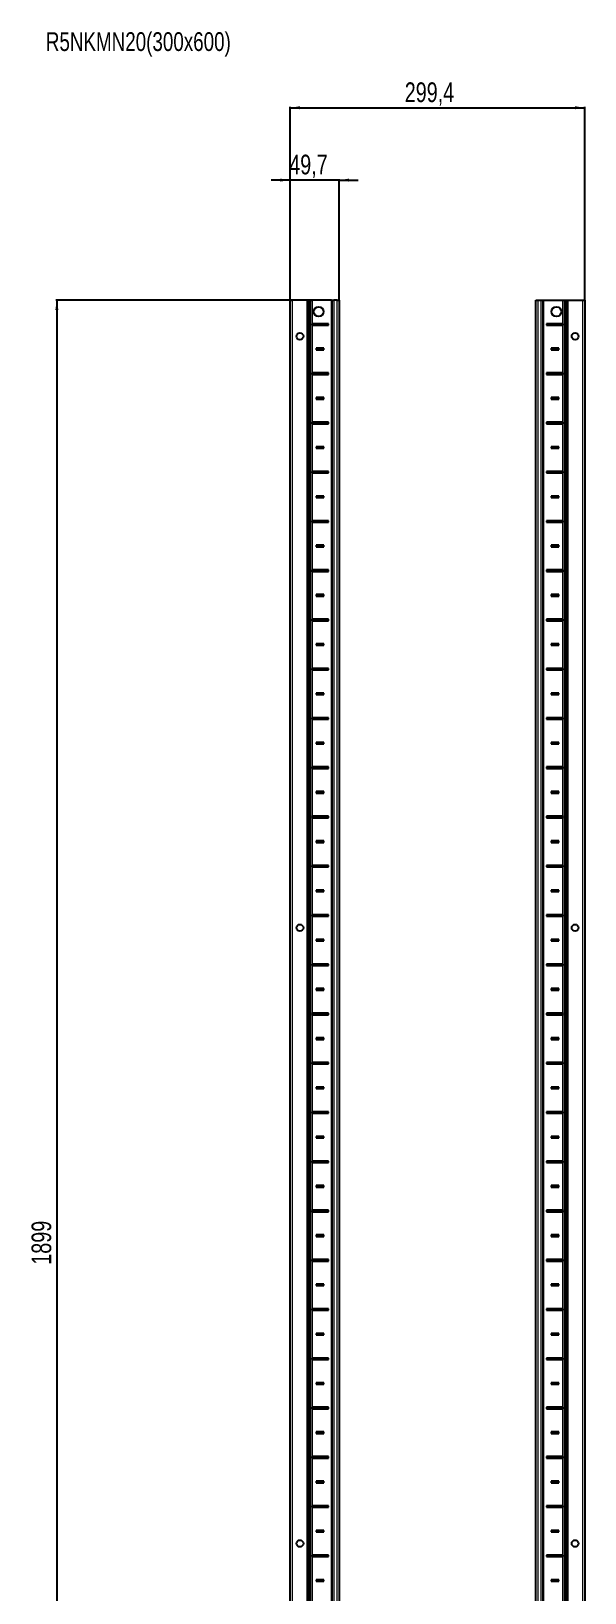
# Model space of a CAD drawing. Header units: millimetres. Extents: x -199 to 4725, y -1847 to 1507.
# Drawn here: x -199 to 363, y -265 to 1320 of the extents above; entities that cross this region are included whole.
import ezdxf

# ---------------------------------------------------------------- set-up
doc = ezdxf.new("R2010")
doc.units = ezdxf.units.MM
doc.layers.add('FORMAT', color=7, linetype='Continuous')
doc.styles.add('SLDTEXTSTYLE0', font='TXT', dxfattribs={"width": 0.75})
doc.dimstyles.new('SLDDIMSTYLE0', dxfattribs={"dimtxt": 20, "dimasz": 10, "dimexe": 0, "dimexo": 0.0625, "dimgap": 5, "dimtad": 2, "dimdec": 1, "dimrnd": 1e-09, "dimzin": 12, "dimdsep": 46, "dimtxsty": 'SLDTEXTSTYLE0', "dimsah": 1, "dimcen": 0.09, "dimadec": 0, "dimazin": 3, "dimtfac": 1, "dimtofl": 0, "dimtmove": 0, "dimatfit": 3, "dimfxl": 0, "dimfrac": 2, "dimtolj": 1, "dimtzin": 12, "dimarcsym": 0})
doc.dimstyles.new('SLDDIMSTYLE1', dxfattribs={"dimtxt": 20, "dimasz": 10, "dimexe": 0, "dimexo": 0.0625, "dimgap": 5, "dimtad": 2, "dimdec": 1, "dimrnd": 1e-09, "dimzin": 12, "dimdsep": 46, "dimtxsty": 'SLDTEXTSTYLE0', "dimsah": 1, "dimcen": 0.09, "dimadec": 0, "dimazin": 3, "dimtfac": 1, "dimtmove": 0, "dimatfit": 0, "dimfxl": 0, "dimfrac": 2, "dimtolj": 1, "dimtzin": 12, "dimarcsym": 0})

# ---------------------------------------------------------------- blocks, each defined once
blk = doc.blocks.new('_D')
at = {"layer": 'FORMAT'}
for p, q in [((86.4, 1047.2), (-174.2, 1047.2)), ((-173.2, 1047.2), (-173.2, -851.8)), ((86.4, -851.8), (-174.2, -851.8))]:
    blk.add_line(p, q, dxfattribs=at)
for points in [[(-173.2, 1047.2), (-174.7, 1037.2), (-171.6, 1037.2)], [(-173.2, -851.8), (-171.6, -841.8), (-174.7, -841.8)]]:
    blk.add_solid(points, dxfattribs=at)
at = {"layer": 'FORMAT', "insert": (-198.9, 68.2), "char_height": 20, "attachment_point": 1, "rotation": 90, "style": 'SLDTEXTSTYLE0'}
blk.add_mtext('1899', dxfattribs=at)
blk = doc.blocks.new('_D_1')
at = {"layer": 'FORMAT'}
for p, q in [((64, 1047.2), (64, 1243.6)), ((64, 1242.6), (363.4, 1242.6)), ((363.4, 1047.2), (363.4, 1243.6))]:
    blk.add_line(p, q, dxfattribs=at)
for points in [[(64, 1242.6), (74, 1241.1), (74, 1244.2)], [(363.4, 1242.6), (353.4, 1244.2), (353.4, 1241.1)]]:
    blk.add_solid(points, dxfattribs=at)
at = {"layer": 'FORMAT', "insert": (180.4, 1268.4), "char_height": 20, "attachment_point": 1, "style": 'SLDTEXTSTYLE0'}
blk.add_mtext('299,4', dxfattribs=at)
blk = doc.blocks.new('_D_2')
at = {"layer": 'FORMAT'}
for p, q in [((64, 1169.2), (44.7, 1169.2)), ((64, 1047.2), (64, 1170.2)), ((113.7, 1169.2), (64, 1169.2)), ((113.7, 1047.2), (113.7, 1170.2)), ((113.7, 1169.2), (132.9, 1169.2))]:
    blk.add_line(p, q, dxfattribs=at)
for points in [[(64, 1169.2), (54, 1170.7), (54, 1167.7)], [(113.7, 1169.2), (123.7, 1167.7), (123.7, 1170.7)]]:
    blk.add_solid(points, dxfattribs=at)
at = {"layer": 'FORMAT', "insert": (63, 1195), "char_height": 20, "attachment_point": 1, "style": 'SLDTEXTSTYLE0'}
blk.add_mtext('49,7', dxfattribs=at)

msp = doc.modelspace()

# ---------------------------------------------------------------- linework, layer by layer
at = {"color": 7, "linetype": 'Continuous', "lineweight": 25}
for p, q in [((63.98, -851.79), (63.98, 1047.21)), ((63.98, 1047.21), (65.98, 1047.21)), ((81.33, 1047.21), (65.98, 1047.21)), ((81.33, 1047.21), (81.98, 1047.21)), ((81.98, -851.79), (81.98, 1047.21)), ((81.98, 1047.21), (82.56, 1047.21)), ((83.77, 1047.21), (82.56, 1047.21)), ((83.77, -851.79), (83.77, 1047.21)), ((83.8, 1047.21), (83.77, 1047.21)), ((83.8, -851.79), (83.8, 1047.21)), ((85.01, 1047.21), (83.8, 1047.21)), ((85.01, 1047.21), (86.42, 1047.21)), ((105.83, 1047.21), (86.42, 1047.21)), ((105.83, 1047.21), (106.48, 1047.21)), ((106.48, -851.79), (106.48, 1047.21)), ((106.48, 1047.21), (108.48, 1047.21)), ((111.68, 1047.21), (108.48, 1047.21)), ((111.68, 1047.21), (113.68, 1047.21)), ((113.68, 1047.21), (113.68, -851.79)), ((313.68, -851.79), (313.68, 1047.21)), ((313.68, 1047.21), (315.68, 1047.21)), ((315.68, 1047.21), (318.88, 1047.21)), ((318.88, 1047.21), (320.88, 1047.21)), ((320.88, 1047.21), (320.88, -851.79)), ((320.88, 1047.21), (321.53, 1047.21)), ((321.53, 1047.21), (340.93, 1047.21)), ((340.93, 1047.21), (342.34, 1047.21)), ((342.34, 1047.21), (343.55, 1047.21)), ((343.55, 1047.21), (343.55, -851.79)), ((343.55, 1047.21), (343.58, 1047.21)), ((343.58, 1047.21), (343.58, -851.79)), ((343.58, 1047.21), (344.79, 1047.21)), ((344.79, 1047.21), (345.38, 1047.21)), ((345.38, 1047.21), (345.38, -851.79)), ((345.38, 1047.21), (346.03, 1047.21)), ((346.03, 1047.21), (361.38, 1047.21)), ((361.38, 1047.21), (363.38, 1047.21)), ((363.38, 1047.21), (363.38, -851.79)), ((85.93, 1023.35), (85.93, 1022.06)), ((86.58, 1022.71), (85.93, 1023.35)), ((86.58, 1022.71), (85.93, 1022.06)), ((102.83, 1023.46), (86.42, 1023.46)), ((86.42, 1021.96), (102.83, 1021.96)), ((102.08, 1022.71), (86.58, 1022.71)), ((102.08, 1022.71), (102.83, 1023.46)), ((102.08, 1022.71), (102.83, 1021.96)), ((102.83, 1021.96), (102.83, 1023.46)), ((340.93, 1023.46), (324.53, 1023.46)), ((324.53, 1023.46), (324.53, 1021.96)), ((325.28, 1022.71), (324.53, 1023.46)), ((325.28, 1022.71), (324.53, 1021.96)), ((324.53, 1021.96), (340.93, 1021.96)), ((325.28, 1022.71), (340.78, 1022.71)), ((340.78, 1022.71), (341.42, 1023.35)), ((340.78, 1022.71), (341.42, 1022.06)), ((341.42, 1022.06), (341.42, 1023.35)), ((98.33, 998.46), (90.33, 998.46)), ((90.33, 998.46), (90.33, 996.96)), ((91.08, 997.71), (90.33, 998.46)), ((91.08, 997.71), (90.33, 996.96)), ((90.33, 996.96), (98.33, 996.96)), ((97.58, 997.71), (91.08, 997.71)), ((97.58, 997.71), (98.33, 998.46)), ((97.58, 997.71), (98.33, 996.96)), ((98.33, 996.96), (98.33, 998.46)), ((329.78, 997.71), (329.03, 998.46)), ((329.03, 998.46), (329.03, 996.96)), ((337.03, 998.46), (329.03, 998.46)), ((329.78, 997.71), (329.03, 996.96)), ((329.03, 996.96), (337.03, 996.96)), ((329.78, 997.71), (336.28, 997.71)), ((336.28, 997.71), (337.03, 998.46)), ((336.28, 997.71), (337.03, 996.96)), ((337.03, 996.96), (337.03, 998.46)), ((85.93, 973.35), (85.93, 972.06)), ((86.58, 972.71), (85.93, 973.35)), ((86.58, 972.71), (85.93, 972.06)), ((102.83, 973.46), (86.42, 973.46)), ((86.42, 971.96), (102.83, 971.96)), ((102.08, 972.71), (86.58, 972.71)), ((102.08, 972.71), (102.83, 973.46)), ((102.08, 972.71), (102.83, 971.96)), ((102.83, 971.96), (102.83, 973.46)), ((340.93, 973.46), (324.53, 973.46)), ((324.53, 973.46), (324.53, 971.96)), ((325.28, 972.71), (324.53, 973.46)), ((325.28, 972.71), (324.53, 971.96)), ((324.53, 971.96), (340.93, 971.96)), ((325.28, 972.71), (340.78, 972.71)), ((340.78, 972.71), (341.42, 973.35)), ((340.78, 972.71), (341.42, 972.06)), ((341.42, 972.06), (341.42, 973.35)), ((98.33, 948.46), (90.33, 948.46)), ((90.33, 948.46), (90.33, 946.96)), ((91.08, 947.71), (90.33, 948.46)), ((91.08, 947.71), (90.33, 946.96)), ((90.33, 946.96), (98.33, 946.96)), ((97.58, 947.71), (91.08, 947.71)), ((97.58, 947.71), (98.33, 948.46)), ((97.58, 947.71), (98.33, 946.96)), ((98.33, 946.96), (98.33, 948.46)), ((329.78, 947.71), (329.03, 948.46)), ((329.03, 948.46), (329.03, 946.96)), ((337.03, 948.46), (329.03, 948.46)), ((329.78, 947.71), (329.03, 946.96)), ((329.03, 946.96), (337.03, 946.96)), ((329.78, 947.71), (336.28, 947.71)), ((336.28, 947.71), (337.03, 948.46)), ((336.28, 947.71), (337.03, 946.96)), ((337.03, 946.96), (337.03, 948.46)), ((85.93, 923.35), (85.93, 922.06)), ((86.58, 922.71), (85.93, 923.35)), ((86.58, 922.71), (85.93, 922.06)), ((102.83, 923.46), (86.42, 923.46)), ((86.42, 921.96), (102.83, 921.96)), ((102.08, 922.71), (86.58, 922.71)), ((102.08, 922.71), (102.83, 923.46)), ((102.08, 922.71), (102.83, 921.96)), ((102.83, 921.96), (102.83, 923.46)), ((340.93, 923.46), (324.53, 923.46)), ((324.53, 923.46), (324.53, 921.96)), ((325.28, 922.71), (324.53, 923.46)), ((325.28, 922.71), (324.53, 921.96)), ((324.53, 921.96), (340.93, 921.96)), ((325.28, 922.71), (340.78, 922.71)), ((340.78, 922.71), (341.42, 923.35)), ((340.78, 922.71), (341.42, 922.06)), ((341.42, 922.06), (341.42, 923.35)), ((98.33, 898.46), (90.33, 898.46)), ((90.33, 898.46), (90.33, 896.96)), ((91.08, 897.71), (90.33, 898.46)), ((91.08, 897.71), (90.33, 896.96)), ((90.33, 896.96), (98.33, 896.96)), ((97.58, 897.71), (91.08, 897.71)), ((97.58, 897.71), (98.33, 898.46)), ((97.58, 897.71), (98.33, 896.96)), ((98.33, 896.96), (98.33, 898.46)), ((337.03, 898.46), (329.03, 898.46)), ((329.03, 898.46), (329.03, 896.96)), ((329.78, 897.71), (329.03, 898.46)), ((329.78, 897.71), (329.03, 896.96)), ((329.03, 896.96), (337.03, 896.96)), ((329.78, 897.71), (336.28, 897.71)), ((336.28, 897.71), (337.03, 898.46)), ((336.28, 897.71), (337.03, 896.96)), ((337.03, 896.96), (337.03, 898.46)), ((85.93, 873.35), (85.93, 872.06)), ((86.58, 872.71), (85.93, 873.35)), ((86.58, 872.71), (85.93, 872.06)), ((102.83, 873.46), (86.42, 873.46)), ((86.42, 871.96), (102.83, 871.96)), ((102.08, 872.71), (86.58, 872.71)), ((102.08, 872.71), (102.83, 873.46)), ((102.08, 872.71), (102.83, 871.96)), ((102.83, 871.96), (102.83, 873.46)), ((340.93, 873.46), (324.53, 873.46)), ((324.53, 873.46), (324.53, 871.96)), ((325.28, 872.71), (324.53, 873.46)), ((325.28, 872.71), (324.53, 871.96)), ((324.53, 871.96), (340.93, 871.96)), ((325.28, 872.71), (340.78, 872.71)), ((340.78, 872.71), (341.42, 873.35)), ((340.78, 872.71), (341.42, 872.06)), ((341.42, 872.06), (341.42, 873.35)), ((98.33, 848.46), (90.33, 848.46)), ((90.33, 848.46), (90.33, 846.96)), ((91.08, 847.71), (90.33, 848.46)), ((91.08, 847.71), (90.33, 846.96)), ((90.33, 846.96), (98.33, 846.96)), ((97.58, 847.71), (91.08, 847.71)), ((97.58, 847.71), (98.33, 848.46)), ((97.58, 847.71), (98.33, 846.96)), ((98.33, 846.96), (98.33, 848.46)), ((337.03, 848.46), (329.03, 848.46)), ((329.03, 848.46), (329.03, 846.96)), ((329.78, 847.71), (329.03, 848.46)), ((329.78, 847.71), (329.03, 846.96)), ((329.03, 846.96), (337.03, 846.96)), ((329.78, 847.71), (336.28, 847.71)), ((336.28, 847.71), (337.03, 848.46)), ((336.28, 847.71), (337.03, 846.96)), ((337.03, 846.96), (337.03, 848.46)), ((85.93, 823.35), (85.93, 822.06)), ((86.58, 822.71), (85.93, 823.35)), ((86.58, 822.71), (85.93, 822.06)), ((102.83, 823.46), (86.42, 823.46)), ((86.42, 821.96), (102.83, 821.96)), ((102.08, 822.71), (86.58, 822.71)), ((102.08, 822.71), (102.83, 823.46)), ((102.08, 822.71), (102.83, 821.96)), ((102.83, 821.96), (102.83, 823.46)), ((325.28, 822.71), (324.53, 823.46)), ((340.93, 823.46), (324.53, 823.46)), ((324.53, 823.46), (324.53, 821.96)), ((325.28, 822.71), (324.53, 821.96)), ((324.53, 821.96), (340.93, 821.96)), ((325.28, 822.71), (340.78, 822.71)), ((340.78, 822.71), (341.42, 823.35)), ((340.78, 822.71), (341.42, 822.06)), ((341.42, 822.06), (341.42, 823.35)), ((98.33, 798.46), (90.33, 798.46)), ((90.33, 798.46), (90.33, 796.96)), ((91.08, 797.71), (90.33, 798.46)), ((91.08, 797.71), (90.33, 796.96)), ((90.33, 796.96), (98.33, 796.96)), ((97.58, 797.71), (91.08, 797.71)), ((97.58, 797.71), (98.33, 798.46)), ((97.58, 797.71), (98.33, 796.96)), ((98.33, 796.96), (98.33, 798.46)), ((337.03, 798.46), (329.03, 798.46)), ((329.03, 798.46), (329.03, 796.96)), ((329.78, 797.71), (329.03, 798.46)), ((329.78, 797.71), (329.03, 796.96)), ((329.03, 796.96), (337.03, 796.96)), ((329.78, 797.71), (336.28, 797.71)), ((336.28, 797.71), (337.03, 798.46)), ((336.28, 797.71), (337.03, 796.96)), ((337.03, 796.96), (337.03, 798.46)), ((85.93, 773.35), (85.93, 772.06)), ((86.58, 772.71), (85.93, 773.35)), ((86.58, 772.71), (85.93, 772.06)), ((102.83, 773.46), (86.42, 773.46)), ((86.42, 771.96), (102.83, 771.96)), ((102.08, 772.71), (86.58, 772.71)), ((102.08, 772.71), (102.83, 773.46)), ((102.08, 772.71), (102.83, 771.96)), ((102.83, 771.96), (102.83, 773.46)), ((325.28, 772.71), (324.53, 773.46)), ((340.93, 773.46), (324.53, 773.46)), ((324.53, 773.46), (324.53, 771.96)), ((325.28, 772.71), (324.53, 771.96)), ((324.53, 771.96), (340.93, 771.96)), ((325.28, 772.71), (340.78, 772.71)), ((340.78, 772.71), (341.42, 773.35)), ((340.78, 772.71), (341.42, 772.06)), ((341.42, 772.06), (341.42, 773.35)), ((98.33, 748.46), (90.33, 748.46)), ((90.33, 748.46), (90.33, 746.96)), ((91.08, 747.71), (90.33, 748.46)), ((91.08, 747.71), (90.33, 746.96)), ((90.33, 746.96), (98.33, 746.96)), ((97.58, 747.71), (91.08, 747.71)), ((97.58, 747.71), (98.33, 748.46)), ((97.58, 747.71), (98.33, 746.96)), ((98.33, 746.96), (98.33, 748.46)), ((329.78, 747.71), (329.03, 748.46)), ((329.03, 748.46), (329.03, 746.96)), ((337.03, 748.46), (329.03, 748.46)), ((329.78, 747.71), (329.03, 746.96)), ((329.03, 746.96), (337.03, 746.96)), ((329.78, 747.71), (336.28, 747.71)), ((336.28, 747.71), (337.03, 748.46)), ((336.28, 747.71), (337.03, 746.96)), ((337.03, 746.96), (337.03, 748.46)), ((85.93, 723.35), (85.93, 722.06)), ((86.58, 722.71), (85.93, 723.35)), ((86.58, 722.71), (85.93, 722.06)), ((102.83, 723.46), (86.42, 723.46)), ((86.42, 721.96), (102.83, 721.96)), ((102.08, 722.71), (86.58, 722.71)), ((102.08, 722.71), (102.83, 723.46)), ((102.08, 722.71), (102.83, 721.96)), ((102.83, 721.96), (102.83, 723.46)), ((325.28, 722.71), (324.53, 723.46)), ((340.93, 723.46), (324.53, 723.46)), ((324.53, 723.46), (324.53, 721.96)), ((325.28, 722.71), (324.53, 721.96)), ((324.53, 721.96), (340.93, 721.96)), ((325.28, 722.71), (340.78, 722.71)), ((340.78, 722.71), (341.42, 723.35)), ((340.78, 722.71), (341.42, 722.06)), ((341.42, 722.06), (341.42, 723.35)), ((98.33, 698.46), (90.33, 698.46)), ((90.33, 698.46), (90.33, 696.96)), ((91.08, 697.71), (90.33, 698.46)), ((91.08, 697.71), (90.33, 696.96)), ((97.58, 697.71), (91.08, 697.71)), ((97.58, 697.71), (98.33, 698.46)), ((97.58, 697.71), (98.33, 696.96)), ((98.33, 696.96), (98.33, 698.46)), ((337.03, 698.46), (329.03, 698.46)), ((329.03, 698.46), (329.03, 696.96)), ((329.78, 697.71), (329.03, 698.46)), ((329.78, 697.71), (329.03, 696.96)), ((329.78, 697.71), (336.28, 697.71)), ((336.28, 697.71), (337.03, 698.46)), ((336.28, 697.71), (337.03, 696.96)), ((337.03, 696.96), (337.03, 698.46)), ((90.33, 696.96), (98.33, 696.96)), ((329.03, 696.96), (337.03, 696.96)), ((85.93, 673.35), (85.93, 672.06)), ((86.58, 672.71), (85.93, 673.35)), ((86.58, 672.71), (85.93, 672.06)), ((102.83, 673.46), (86.42, 673.46)), ((86.42, 671.96), (102.83, 671.96)), ((102.08, 672.71), (86.58, 672.71)), ((102.08, 672.71), (102.83, 673.46)), ((102.08, 672.71), (102.83, 671.96)), ((102.83, 671.96), (102.83, 673.46)), ((325.28, 672.71), (324.53, 673.46)), ((324.53, 673.46), (324.53, 671.96)), ((340.93, 673.46), (324.53, 673.46)), ((325.28, 672.71), (324.53, 671.96)), ((324.53, 671.96), (340.93, 671.96)), ((325.28, 672.71), (340.78, 672.71)), ((340.78, 672.71), (341.42, 673.35)), ((340.78, 672.71), (341.42, 672.06)), ((341.42, 672.06), (341.42, 673.35)), ((98.33, 648.46), (90.33, 648.46)), ((90.33, 648.46), (90.33, 646.96)), ((91.08, 647.71), (90.33, 648.46)), ((91.08, 647.71), (90.33, 646.96)), ((90.33, 646.96), (98.33, 646.96)), ((97.58, 647.71), (91.08, 647.71)), ((97.58, 647.71), (98.33, 648.46)), ((97.58, 647.71), (98.33, 646.96)), ((98.33, 646.96), (98.33, 648.46)), ((337.03, 648.46), (329.03, 648.46)), ((329.03, 648.46), (329.03, 646.96)), ((329.78, 647.71), (329.03, 648.46)), ((329.78, 647.71), (329.03, 646.96)), ((329.03, 646.96), (337.03, 646.96)), ((329.78, 647.71), (336.28, 647.71)), ((336.28, 647.71), (337.03, 648.46)), ((336.28, 647.71), (337.03, 646.96)), ((337.03, 646.96), (337.03, 648.46)), ((85.93, 623.35), (85.93, 622.06)), ((86.58, 622.71), (85.93, 623.35)), ((86.58, 622.71), (85.93, 622.06)), ((102.83, 623.46), (86.42, 623.46)), ((86.42, 621.96), (102.83, 621.96)), ((102.08, 622.71), (86.58, 622.71)), ((102.08, 622.71), (102.83, 623.46)), ((102.08, 622.71), (102.83, 621.96)), ((102.83, 621.96), (102.83, 623.46)), ((325.28, 622.71), (324.53, 623.46)), ((340.93, 623.46), (324.53, 623.46)), ((324.53, 623.46), (324.53, 621.96)), ((325.28, 622.71), (324.53, 621.96)), ((324.53, 621.96), (340.93, 621.96)), ((325.28, 622.71), (340.78, 622.71)), ((340.78, 622.71), (341.42, 623.35)), ((340.78, 622.71), (341.42, 622.06)), ((341.42, 622.06), (341.42, 623.35)), ((98.33, 598.46), (90.33, 598.46)), ((90.33, 598.46), (90.33, 596.96)), ((91.08, 597.71), (90.33, 598.46)), ((91.08, 597.71), (90.33, 596.96)), ((90.33, 596.96), (98.33, 596.96)), ((97.58, 597.71), (91.08, 597.71)), ((97.58, 597.71), (98.33, 598.46)), ((97.58, 597.71), (98.33, 596.96)), ((98.33, 596.96), (98.33, 598.46)), ((337.03, 598.46), (329.03, 598.46)), ((329.03, 598.46), (329.03, 596.96)), ((329.78, 597.71), (329.03, 598.46)), ((329.78, 597.71), (329.03, 596.96)), ((329.03, 596.96), (337.03, 596.96)), ((329.78, 597.71), (336.28, 597.71)), ((336.28, 597.71), (337.03, 598.46)), ((336.28, 597.71), (337.03, 596.96)), ((337.03, 596.96), (337.03, 598.46)), ((85.93, 573.35), (85.93, 572.06)), ((86.58, 572.71), (85.93, 573.35)), ((86.58, 572.71), (85.93, 572.06)), ((102.83, 573.46), (86.42, 573.46)), ((86.42, 571.96), (102.83, 571.96)), ((102.08, 572.71), (86.58, 572.71)), ((102.08, 572.71), (102.83, 573.46)), ((102.08, 572.71), (102.83, 571.96)), ((102.83, 571.96), (102.83, 573.46)), ((325.28, 572.71), (324.53, 573.46)), ((324.53, 573.46), (324.53, 571.96)), ((340.93, 573.46), (324.53, 573.46)), ((325.28, 572.71), (324.53, 571.96)), ((324.53, 571.96), (340.93, 571.96)), ((325.28, 572.71), (340.78, 572.71)), ((340.78, 572.71), (341.42, 573.35)), ((340.78, 572.71), (341.42, 572.06)), ((341.42, 572.06), (341.42, 573.35)), ((98.33, 548.46), (90.33, 548.46)), ((90.33, 548.46), (90.33, 546.96)), ((91.08, 547.71), (90.33, 548.46)), ((91.08, 547.71), (90.33, 546.96)), ((90.33, 546.96), (98.33, 546.96)), ((97.58, 547.71), (91.08, 547.71)), ((97.58, 547.71), (98.33, 548.46)), ((97.58, 547.71), (98.33, 546.96)), ((98.33, 546.96), (98.33, 548.46)), ((337.03, 548.46), (329.03, 548.46)), ((329.03, 548.46), (329.03, 546.96)), ((329.78, 547.71), (329.03, 548.46)), ((329.78, 547.71), (329.03, 546.96)), ((329.03, 546.96), (337.03, 546.96)), ((329.78, 547.71), (336.28, 547.71)), ((336.28, 547.71), (337.03, 548.46)), ((336.28, 547.71), (337.03, 546.96)), ((337.03, 546.96), (337.03, 548.46)), ((85.93, 523.35), (85.93, 522.06)), ((86.58, 522.71), (85.93, 523.35)), ((102.83, 523.46), (86.42, 523.46)), ((102.08, 522.71), (102.83, 523.46)), ((102.83, 521.96), (102.83, 523.46)), ((325.28, 522.71), (324.53, 523.46)), ((340.93, 523.46), (324.53, 523.46)), ((324.53, 523.46), (324.53, 521.96)), ((340.78, 522.71), (341.42, 523.35)), ((341.42, 522.06), (341.42, 523.35)), ((86.58, 522.71), (85.93, 522.06)), ((86.42, 521.96), (102.83, 521.96)), ((102.08, 522.71), (86.58, 522.71)), ((102.08, 522.71), (102.83, 521.96)), ((325.28, 522.71), (324.53, 521.96)), ((324.53, 521.96), (340.93, 521.96)), ((325.28, 522.71), (340.78, 522.71)), ((340.78, 522.71), (341.42, 522.06)), ((98.33, 498.46), (90.33, 498.46)), ((90.33, 498.46), (90.33, 496.96)), ((91.08, 497.71), (90.33, 498.46)), ((91.08, 497.71), (90.33, 496.96)), ((90.33, 496.96), (98.33, 496.96)), ((97.58, 497.71), (91.08, 497.71)), ((97.58, 497.71), (98.33, 498.46)), ((97.58, 497.71), (98.33, 496.96)), ((98.33, 496.96), (98.33, 498.46)), ((337.03, 498.46), (329.03, 498.46)), ((329.03, 498.46), (329.03, 496.96)), ((329.78, 497.71), (329.03, 498.46)), ((329.78, 497.71), (329.03, 496.96)), ((329.03, 496.96), (337.03, 496.96)), ((329.78, 497.71), (336.28, 497.71)), ((336.28, 497.71), (337.03, 498.46)), ((336.28, 497.71), (337.03, 496.96)), ((337.03, 496.96), (337.03, 498.46)), ((85.93, 473.35), (85.93, 472.06)), ((86.58, 472.71), (85.93, 473.35)), ((86.58, 472.71), (85.93, 472.06)), ((102.83, 473.46), (86.42, 473.46)), ((86.42, 471.96), (102.83, 471.96)), ((102.08, 472.71), (86.58, 472.71)), ((102.08, 472.71), (102.83, 473.46)), ((102.08, 472.71), (102.83, 471.96)), ((102.83, 471.96), (102.83, 473.46)), ((325.28, 472.71), (324.53, 473.46)), ((324.53, 473.46), (324.53, 471.96)), ((340.93, 473.46), (324.53, 473.46)), ((325.28, 472.71), (324.53, 471.96)), ((324.53, 471.96), (340.93, 471.96)), ((325.28, 472.71), (340.78, 472.71)), ((340.78, 472.71), (341.42, 473.35)), ((340.78, 472.71), (341.42, 472.06)), ((341.42, 472.06), (341.42, 473.35)), ((98.33, 448.46), (90.33, 448.46)), ((90.33, 448.46), (90.33, 446.96)), ((91.08, 447.71), (90.33, 448.46)), ((91.08, 447.71), (90.33, 446.96)), ((90.33, 446.96), (98.33, 446.96)), ((97.58, 447.71), (91.08, 447.71)), ((97.58, 447.71), (98.33, 448.46)), ((97.58, 447.71), (98.33, 446.96)), ((98.33, 446.96), (98.33, 448.46)), ((337.03, 448.46), (329.03, 448.46)), ((329.03, 448.46), (329.03, 446.96)), ((329.78, 447.71), (329.03, 448.46)), ((329.78, 447.71), (329.03, 446.96)), ((329.03, 446.96), (337.03, 446.96)), ((329.78, 447.71), (336.28, 447.71)), ((336.28, 447.71), (337.03, 448.46)), ((336.28, 447.71), (337.03, 446.96)), ((337.03, 446.96), (337.03, 448.46)), ((85.93, 423.35), (85.93, 422.06)), ((86.58, 422.71), (85.93, 423.35)), ((86.58, 422.71), (85.93, 422.06)), ((102.83, 423.46), (86.42, 423.46)), ((86.42, 421.96), (102.83, 421.96)), ((102.08, 422.71), (86.58, 422.71)), ((102.08, 422.71), (102.83, 423.46)), ((102.08, 422.71), (102.83, 421.96)), ((102.83, 421.96), (102.83, 423.46)), ((340.93, 423.46), (324.53, 423.46)), ((324.53, 423.46), (324.53, 421.96)), ((325.28, 422.71), (324.53, 423.46)), ((325.28, 422.71), (324.53, 421.96)), ((324.53, 421.96), (340.93, 421.96)), ((325.28, 422.71), (340.78, 422.71)), ((340.78, 422.71), (341.42, 423.35)), ((340.78, 422.71), (341.42, 422.06)), ((341.42, 422.06), (341.42, 423.35)), ((98.33, 398.46), (90.33, 398.46)), ((90.33, 398.46), (90.33, 396.96)), ((91.08, 397.71), (90.33, 398.46)), ((91.08, 397.71), (90.33, 396.96)), ((90.33, 396.96), (98.33, 396.96)), ((97.58, 397.71), (91.08, 397.71)), ((97.58, 397.71), (98.33, 398.46)), ((97.58, 397.71), (98.33, 396.96)), ((98.33, 396.96), (98.33, 398.46)), ((337.03, 398.46), (329.03, 398.46)), ((329.03, 398.46), (329.03, 396.96)), ((329.78, 397.71), (329.03, 398.46)), ((329.78, 397.71), (329.03, 396.96)), ((329.03, 396.96), (337.03, 396.96)), ((329.78, 397.71), (336.28, 397.71)), ((336.28, 397.71), (337.03, 398.46)), ((336.28, 397.71), (337.03, 396.96)), ((337.03, 396.96), (337.03, 398.46)), ((85.93, 373.35), (85.93, 372.06)), ((86.58, 372.71), (85.93, 373.35)), ((86.58, 372.71), (85.93, 372.06)), ((102.83, 373.46), (86.42, 373.46)), ((86.42, 371.96), (102.83, 371.96)), ((102.08, 372.71), (86.58, 372.71)), ((102.08, 372.71), (102.83, 373.46)), ((102.08, 372.71), (102.83, 371.96)), ((102.83, 371.96), (102.83, 373.46)), ((340.93, 373.46), (324.53, 373.46)), ((324.53, 373.46), (324.53, 371.96)), ((325.28, 372.71), (324.53, 373.46)), ((325.28, 372.71), (324.53, 371.96)), ((324.53, 371.96), (340.93, 371.96)), ((325.28, 372.71), (340.78, 372.71)), ((340.78, 372.71), (341.42, 373.35)), ((340.78, 372.71), (341.42, 372.06)), ((341.42, 372.06), (341.42, 373.35)), ((98.33, 348.46), (90.33, 348.46)), ((90.33, 348.46), (90.33, 346.96)), ((91.08, 347.71), (90.33, 348.46)), ((91.08, 347.71), (90.33, 346.96)), ((90.33, 346.96), (98.33, 346.96)), ((97.58, 347.71), (91.08, 347.71)), ((97.58, 347.71), (98.33, 348.46)), ((97.58, 347.71), (98.33, 346.96)), ((98.33, 346.96), (98.33, 348.46)), ((337.03, 348.46), (329.03, 348.46)), ((329.03, 348.46), (329.03, 346.96)), ((329.78, 347.71), (329.03, 348.46)), ((329.78, 347.71), (329.03, 346.96)), ((329.03, 346.96), (337.03, 346.96)), ((329.78, 347.71), (336.28, 347.71)), ((336.28, 347.71), (337.03, 348.46)), ((336.28, 347.71), (337.03, 346.96)), ((337.03, 346.96), (337.03, 348.46)), ((85.93, 323.35), (85.93, 322.06)), ((86.58, 322.71), (85.93, 323.35)), ((86.58, 322.71), (85.93, 322.06)), ((102.83, 323.46), (86.42, 323.46)), ((86.42, 321.96), (102.83, 321.96)), ((102.08, 322.71), (86.58, 322.71)), ((102.08, 322.71), (102.83, 323.46)), ((102.08, 322.71), (102.83, 321.96)), ((102.83, 321.96), (102.83, 323.46)), ((340.93, 323.46), (324.53, 323.46)), ((324.53, 323.46), (324.53, 321.96)), ((325.28, 322.71), (324.53, 323.46)), ((325.28, 322.71), (324.53, 321.96)), ((324.53, 321.96), (340.93, 321.96)), ((325.28, 322.71), (340.78, 322.71)), ((340.78, 322.71), (341.42, 323.35)), ((340.78, 322.71), (341.42, 322.06)), ((341.42, 322.06), (341.42, 323.35)), ((98.33, 298.46), (90.33, 298.46)), ((90.33, 298.46), (90.33, 296.96)), ((91.08, 297.71), (90.33, 298.46)), ((91.08, 297.71), (90.33, 296.96)), ((90.33, 296.96), (98.33, 296.96)), ((97.58, 297.71), (91.08, 297.71)), ((97.58, 297.71), (98.33, 298.46)), ((97.58, 297.71), (98.33, 296.96)), ((98.33, 296.96), (98.33, 298.46)), ((337.03, 298.46), (329.03, 298.46)), ((329.03, 298.46), (329.03, 296.96)), ((329.78, 297.71), (329.03, 298.46)), ((329.78, 297.71), (329.03, 296.96)), ((329.03, 296.96), (337.03, 296.96)), ((329.78, 297.71), (336.28, 297.71)), ((336.28, 297.71), (337.03, 298.46)), ((336.28, 297.71), (337.03, 296.96)), ((337.03, 296.96), (337.03, 298.46)), ((85.93, 273.35), (85.93, 272.06)), ((86.58, 272.71), (85.93, 273.35)), ((86.58, 272.71), (85.93, 272.06)), ((102.83, 273.46), (86.42, 273.46)), ((86.42, 271.96), (102.83, 271.96)), ((102.08, 272.71), (86.58, 272.71)), ((102.08, 272.71), (102.83, 273.46)), ((102.08, 272.71), (102.83, 271.96)), ((102.83, 271.96), (102.83, 273.46)), ((340.93, 273.46), (324.53, 273.46)), ((324.53, 273.46), (324.53, 271.96)), ((325.28, 272.71), (324.53, 273.46)), ((325.28, 272.71), (324.53, 271.96)), ((324.53, 271.96), (340.93, 271.96)), ((325.28, 272.71), (340.78, 272.71)), ((340.78, 272.71), (341.42, 273.35)), ((340.78, 272.71), (341.42, 272.06)), ((341.42, 272.06), (341.42, 273.35)), ((98.33, 248.46), (90.33, 248.46)), ((90.33, 248.46), (90.33, 246.96)), ((91.08, 247.71), (90.33, 248.46)), ((91.08, 247.71), (90.33, 246.96)), ((90.33, 246.96), (98.33, 246.96)), ((97.58, 247.71), (91.08, 247.71)), ((97.58, 247.71), (98.33, 248.46)), ((97.58, 247.71), (98.33, 246.96)), ((98.33, 246.96), (98.33, 248.46)), ((337.03, 248.46), (329.03, 248.46)), ((329.03, 248.46), (329.03, 246.96)), ((329.78, 247.71), (329.03, 248.46)), ((329.78, 247.71), (329.03, 246.96)), ((329.03, 246.96), (337.03, 246.96)), ((329.78, 247.71), (336.28, 247.71)), ((336.28, 247.71), (337.03, 248.46)), ((336.28, 247.71), (337.03, 246.96)), ((337.03, 246.96), (337.03, 248.46)), ((85.93, 223.35), (85.93, 222.06)), ((86.58, 222.71), (85.93, 223.35)), ((86.58, 222.71), (85.93, 222.06)), ((102.83, 223.46), (86.42, 223.46)), ((86.42, 221.96), (102.83, 221.96)), ((102.08, 222.71), (86.58, 222.71)), ((102.08, 222.71), (102.83, 223.46)), ((102.08, 222.71), (102.83, 221.96)), ((102.83, 221.96), (102.83, 223.46)), ((340.93, 223.46), (324.53, 223.46)), ((324.53, 223.46), (324.53, 221.96)), ((325.28, 222.71), (324.53, 223.46)), ((325.28, 222.71), (324.53, 221.96)), ((324.53, 221.96), (340.93, 221.96)), ((325.28, 222.71), (340.78, 222.71)), ((340.78, 222.71), (341.42, 223.35)), ((340.78, 222.71), (341.42, 222.06)), ((341.42, 222.06), (341.42, 223.35)), ((98.33, 198.46), (90.33, 198.46)), ((90.33, 198.46), (90.33, 196.96)), ((91.08, 197.71), (90.33, 198.46)), ((91.08, 197.71), (90.33, 196.96)), ((90.33, 196.96), (98.33, 196.96)), ((97.58, 197.71), (91.08, 197.71)), ((97.58, 197.71), (98.33, 198.46)), ((97.58, 197.71), (98.33, 196.96)), ((98.33, 196.96), (98.33, 198.46)), ((337.03, 198.46), (329.03, 198.46)), ((329.03, 198.46), (329.03, 196.96)), ((329.78, 197.71), (329.03, 198.46)), ((329.78, 197.71), (329.03, 196.96)), ((329.03, 196.96), (337.03, 196.96)), ((329.78, 197.71), (336.28, 197.71)), ((336.28, 197.71), (337.03, 198.46)), ((336.28, 197.71), (337.03, 196.96)), ((337.03, 196.96), (337.03, 198.46)), ((85.93, 173.35), (85.93, 172.06)), ((86.58, 172.71), (85.93, 173.35)), ((86.58, 172.71), (85.93, 172.06)), ((102.83, 173.46), (86.42, 173.46)), ((86.42, 171.96), (102.83, 171.96)), ((102.08, 172.71), (86.58, 172.71)), ((102.08, 172.71), (102.83, 173.46)), ((102.08, 172.71), (102.83, 171.96)), ((102.83, 171.96), (102.83, 173.46)), ((340.93, 173.46), (324.53, 173.46)), ((324.53, 173.46), (324.53, 171.96)), ((325.28, 172.71), (324.53, 173.46)), ((325.28, 172.71), (324.53, 171.96)), ((324.53, 171.96), (340.93, 171.96)), ((325.28, 172.71), (340.78, 172.71)), ((340.78, 172.71), (341.42, 173.35)), ((340.78, 172.71), (341.42, 172.06)), ((341.42, 172.06), (341.42, 173.35)), ((98.33, 148.46), (90.33, 148.46)), ((90.33, 148.46), (90.33, 146.96)), ((91.08, 147.71), (90.33, 148.46)), ((91.08, 147.71), (90.33, 146.96)), ((90.33, 146.96), (98.33, 146.96)), ((97.58, 147.71), (91.08, 147.71)), ((97.58, 147.71), (98.33, 148.46)), ((97.58, 147.71), (98.33, 146.96)), ((98.33, 146.96), (98.33, 148.46)), ((337.03, 148.46), (329.03, 148.46)), ((329.03, 148.46), (329.03, 146.96)), ((329.78, 147.71), (329.03, 148.46)), ((329.78, 147.71), (329.03, 146.96)), ((329.03, 146.96), (337.03, 146.96)), ((329.78, 147.71), (336.28, 147.71)), ((336.28, 147.71), (337.03, 148.46)), ((336.28, 147.71), (337.03, 146.96)), ((337.03, 146.96), (337.03, 148.46)), ((85.93, 123.35), (85.93, 122.06)), ((86.58, 122.71), (85.93, 123.35)), ((86.58, 122.71), (85.93, 122.06)), ((102.83, 123.46), (86.42, 123.46)), ((86.42, 121.96), (102.83, 121.96)), ((102.08, 122.71), (86.58, 122.71)), ((102.08, 122.71), (102.83, 123.46)), ((102.08, 122.71), (102.83, 121.96)), ((102.83, 121.96), (102.83, 123.46)), ((340.93, 123.46), (324.53, 123.46)), ((324.53, 123.46), (324.53, 121.96)), ((325.28, 122.71), (324.53, 123.46)), ((325.28, 122.71), (324.53, 121.96)), ((324.53, 121.96), (340.93, 121.96)), ((325.28, 122.71), (340.78, 122.71)), ((340.78, 122.71), (341.42, 123.35)), ((340.78, 122.71), (341.42, 122.06)), ((341.42, 122.06), (341.42, 123.35)), ((98.33, 98.46), (90.33, 98.46)), ((90.33, 98.46), (90.33, 96.96)), ((91.08, 97.71), (90.33, 98.46)), ((91.08, 97.71), (90.33, 96.96)), ((90.33, 96.96), (98.33, 96.96)), ((97.58, 97.71), (91.08, 97.71)), ((97.58, 97.71), (98.33, 98.46)), ((97.58, 97.71), (98.33, 96.96)), ((98.33, 96.96), (98.33, 98.46)), ((337.03, 98.46), (329.03, 98.46)), ((329.03, 98.46), (329.03, 96.96)), ((329.78, 97.71), (329.03, 98.46)), ((329.78, 97.71), (329.03, 96.96)), ((329.03, 96.96), (337.03, 96.96)), ((329.78, 97.71), (336.28, 97.71)), ((336.28, 97.71), (337.03, 98.46)), ((336.28, 97.71), (337.03, 96.96)), ((337.03, 96.96), (337.03, 98.46)), ((85.93, 73.35), (85.93, 72.06)), ((86.58, 72.71), (85.93, 73.35)), ((86.58, 72.71), (85.93, 72.06)), ((102.83, 73.46), (86.42, 73.46)), ((86.42, 71.96), (102.83, 71.96)), ((102.08, 72.71), (86.58, 72.71)), ((102.08, 72.71), (102.83, 73.46)), ((102.08, 72.71), (102.83, 71.96)), ((102.83, 71.96), (102.83, 73.46)), ((340.93, 73.46), (324.53, 73.46)), ((324.53, 73.46), (324.53, 71.96)), ((325.28, 72.71), (324.53, 73.46)), ((325.28, 72.71), (324.53, 71.96)), ((324.53, 71.96), (340.93, 71.96)), ((325.28, 72.71), (340.78, 72.71)), ((340.78, 72.71), (341.42, 73.35)), ((340.78, 72.71), (341.42, 72.06)), ((341.42, 72.06), (341.42, 73.35)), ((98.33, 48.46), (90.33, 48.46)), ((90.33, 48.46), (90.33, 46.96)), ((91.08, 47.71), (90.33, 48.46)), ((91.08, 47.71), (90.33, 46.96)), ((97.58, 47.71), (91.08, 47.71)), ((97.58, 47.71), (98.33, 48.46)), ((97.58, 47.71), (98.33, 46.96)), ((98.33, 46.96), (98.33, 48.46)), ((337.03, 48.46), (329.03, 48.46)), ((329.03, 48.46), (329.03, 46.96)), ((329.78, 47.71), (329.03, 48.46)), ((329.78, 47.71), (329.03, 46.96)), ((329.78, 47.71), (336.28, 47.71)), ((336.28, 47.71), (337.03, 48.46)), ((336.28, 47.71), (337.03, 46.96)), ((337.03, 46.96), (337.03, 48.46)), ((90.33, 46.96), (98.33, 46.96)), ((329.03, 46.96), (337.03, 46.96)), ((85.93, 23.35), (85.93, 22.06)), ((86.58, 22.71), (85.93, 23.35)), ((86.58, 22.71), (85.93, 22.06)), ((102.83, 23.46), (86.42, 23.46)), ((86.42, 21.96), (102.83, 21.96)), ((102.08, 22.71), (86.58, 22.71)), ((102.08, 22.71), (102.83, 23.46)), ((102.08, 22.71), (102.83, 21.96)), ((102.83, 21.96), (102.83, 23.46)), ((340.93, 23.46), (324.53, 23.46)), ((324.53, 23.46), (324.53, 21.96)), ((325.28, 22.71), (324.53, 23.46)), ((325.28, 22.71), (324.53, 21.96)), ((324.53, 21.96), (340.93, 21.96)), ((325.28, 22.71), (340.78, 22.71)), ((340.78, 22.71), (341.42, 23.35)), ((340.78, 22.71), (341.42, 22.06)), ((341.42, 22.06), (341.42, 23.35)), ((98.33, -1.54), (90.33, -1.54)), ((90.33, -1.54), (90.33, -3.04)), ((91.08, -2.29), (90.33, -1.54)), ((91.08, -2.29), (90.33, -3.04)), ((90.33, -3.04), (98.33, -3.04)), ((97.58, -2.29), (91.08, -2.29)), ((97.58, -2.29), (98.33, -1.54)), ((97.58, -2.29), (98.33, -3.04)), ((98.33, -3.04), (98.33, -1.54)), ((337.03, -1.54), (329.03, -1.54)), ((329.03, -1.54), (329.03, -3.04)), ((329.78, -2.29), (329.03, -1.54)), ((329.78, -2.29), (329.03, -3.04)), ((329.03, -3.04), (337.03, -3.04)), ((329.78, -2.29), (336.28, -2.29)), ((336.28, -2.29), (337.03, -1.54)), ((336.28, -2.29), (337.03, -3.04)), ((337.03, -3.04), (337.03, -1.54)), ((85.93, -26.65), (85.93, -27.94)), ((86.58, -27.29), (85.93, -26.65)), ((86.58, -27.29), (85.93, -27.94)), ((102.83, -26.54), (86.42, -26.54)), ((86.42, -28.04), (102.83, -28.04)), ((102.08, -27.29), (86.58, -27.29)), ((102.08, -27.29), (102.83, -26.54)), ((102.08, -27.29), (102.83, -28.04)), ((102.83, -28.04), (102.83, -26.54)), ((340.93, -26.54), (324.53, -26.54)), ((324.53, -26.54), (324.53, -28.04)), ((325.28, -27.29), (324.53, -26.54)), ((325.28, -27.29), (324.53, -28.04)), ((324.53, -28.04), (340.93, -28.04)), ((325.28, -27.29), (340.78, -27.29)), ((340.78, -27.29), (341.42, -26.65)), ((340.78, -27.29), (341.42, -27.94)), ((341.42, -27.94), (341.42, -26.65)), ((98.33, -51.54), (90.33, -51.54)), ((90.33, -51.54), (90.33, -53.04)), ((91.08, -52.29), (90.33, -51.54)), ((91.08, -52.29), (90.33, -53.04)), ((90.33, -53.04), (98.33, -53.04)), ((97.58, -52.29), (91.08, -52.29)), ((97.58, -52.29), (98.33, -51.54)), ((97.58, -52.29), (98.33, -53.04)), ((98.33, -53.04), (98.33, -51.54)), ((337.03, -51.54), (329.03, -51.54)), ((329.03, -51.54), (329.03, -53.04)), ((329.78, -52.29), (329.03, -51.54)), ((329.78, -52.29), (329.03, -53.04)), ((329.03, -53.04), (337.03, -53.04)), ((329.78, -52.29), (336.28, -52.29)), ((336.28, -52.29), (337.03, -51.54)), ((336.28, -52.29), (337.03, -53.04)), ((337.03, -53.04), (337.03, -51.54)), ((85.93, -76.65), (85.93, -77.94)), ((86.58, -77.29), (85.93, -76.65)), ((86.58, -77.29), (85.93, -77.94)), ((102.83, -76.54), (86.42, -76.54)), ((86.42, -78.04), (102.83, -78.04)), ((102.08, -77.29), (86.58, -77.29)), ((102.08, -77.29), (102.83, -76.54)), ((102.08, -77.29), (102.83, -78.04)), ((102.83, -78.04), (102.83, -76.54)), ((340.93, -76.54), (324.53, -76.54)), ((324.53, -76.54), (324.53, -78.04)), ((325.28, -77.29), (324.53, -76.54)), ((325.28, -77.29), (324.53, -78.04)), ((324.53, -78.04), (340.93, -78.04)), ((325.28, -77.29), (340.78, -77.29)), ((340.78, -77.29), (341.42, -76.65)), ((340.78, -77.29), (341.42, -77.94)), ((341.42, -77.94), (341.42, -76.65)), ((98.33, -101.54), (90.33, -101.54)), ((90.33, -101.54), (90.33, -103.04)), ((91.08, -102.29), (90.33, -101.54)), ((91.08, -102.29), (90.33, -103.04)), ((90.33, -103.04), (98.33, -103.04)), ((97.58, -102.29), (91.08, -102.29)), ((97.58, -102.29), (98.33, -101.54)), ((97.58, -102.29), (98.33, -103.04)), ((98.33, -103.04), (98.33, -101.54)), ((337.03, -101.54), (329.03, -101.54)), ((329.03, -101.54), (329.03, -103.04)), ((329.78, -102.29), (329.03, -101.54)), ((329.78, -102.29), (329.03, -103.04)), ((329.03, -103.04), (337.03, -103.04)), ((329.78, -102.29), (336.28, -102.29)), ((336.28, -102.29), (337.03, -101.54)), ((336.28, -102.29), (337.03, -103.04)), ((337.03, -103.04), (337.03, -101.54)), ((85.93, -126.65), (85.93, -127.94)), ((86.58, -127.29), (85.93, -126.65)), ((102.83, -126.54), (86.42, -126.54)), ((102.08, -127.29), (102.83, -126.54)), ((102.83, -128.04), (102.83, -126.54)), ((340.93, -126.54), (324.53, -126.54)), ((324.53, -126.54), (324.53, -128.04)), ((325.28, -127.29), (324.53, -126.54)), ((340.78, -127.29), (341.42, -126.65)), ((341.42, -127.94), (341.42, -126.65)), ((86.58, -127.29), (85.93, -127.94)), ((86.42, -128.04), (102.83, -128.04)), ((102.08, -127.29), (86.58, -127.29)), ((102.08, -127.29), (102.83, -128.04)), ((325.28, -127.29), (324.53, -128.04)), ((324.53, -128.04), (340.93, -128.04)), ((325.28, -127.29), (340.78, -127.29)), ((340.78, -127.29), (341.42, -127.94)), ((98.33, -151.54), (90.33, -151.54)), ((90.33, -151.54), (90.33, -153.04)), ((91.08, -152.29), (90.33, -151.54)), ((91.08, -152.29), (90.33, -153.04)), ((90.33, -153.04), (98.33, -153.04)), ((97.58, -152.29), (91.08, -152.29)), ((97.58, -152.29), (98.33, -151.54)), ((97.58, -152.29), (98.33, -153.04)), ((98.33, -153.04), (98.33, -151.54)), ((337.03, -151.54), (329.03, -151.54)), ((329.03, -151.54), (329.03, -153.04)), ((329.78, -152.29), (329.03, -151.54)), ((329.78, -152.29), (329.03, -153.04)), ((329.03, -153.04), (337.03, -153.04)), ((329.78, -152.29), (336.28, -152.29)), ((336.28, -152.29), (337.03, -151.54)), ((336.28, -152.29), (337.03, -153.04)), ((337.03, -153.04), (337.03, -151.54)), ((85.93, -176.65), (85.93, -177.94)), ((86.58, -177.29), (85.93, -176.65)), ((86.58, -177.29), (85.93, -177.94)), ((102.83, -176.54), (86.42, -176.54)), ((86.42, -178.04), (102.83, -178.04)), ((102.08, -177.29), (86.58, -177.29)), ((102.08, -177.29), (102.83, -176.54)), ((102.08, -177.29), (102.83, -178.04)), ((102.83, -178.04), (102.83, -176.54)), ((340.93, -176.54), (324.53, -176.54)), ((324.53, -176.54), (324.53, -178.04)), ((325.28, -177.29), (324.53, -176.54)), ((325.28, -177.29), (324.53, -178.04)), ((324.53, -178.04), (340.93, -178.04)), ((325.28, -177.29), (340.78, -177.29)), ((340.78, -177.29), (341.42, -176.65)), ((340.78, -177.29), (341.42, -177.94)), ((341.42, -177.94), (341.42, -176.65)), ((98.33, -201.54), (90.33, -201.54)), ((90.33, -201.54), (90.33, -203.04)), ((91.08, -202.29), (90.33, -201.54)), ((91.08, -202.29), (90.33, -203.04)), ((90.33, -203.04), (98.33, -203.04)), ((97.58, -202.29), (91.08, -202.29)), ((97.58, -202.29), (98.33, -201.54)), ((97.58, -202.29), (98.33, -203.04)), ((98.33, -203.04), (98.33, -201.54)), ((337.03, -201.54), (329.03, -201.54)), ((329.03, -201.54), (329.03, -203.04)), ((329.78, -202.29), (329.03, -201.54)), ((329.78, -202.29), (329.03, -203.04)), ((329.03, -203.04), (337.03, -203.04)), ((329.78, -202.29), (336.28, -202.29)), ((336.28, -202.29), (337.03, -201.54)), ((336.28, -202.29), (337.03, -203.04)), ((337.03, -203.04), (337.03, -201.54)), ((85.93, -226.65), (85.93, -227.94)), ((86.58, -227.29), (85.93, -226.65)), ((86.58, -227.29), (85.93, -227.94)), ((102.83, -226.54), (86.42, -226.54)), ((86.42, -228.04), (102.83, -228.04)), ((102.08, -227.29), (86.58, -227.29)), ((102.08, -227.29), (102.83, -226.54)), ((102.08, -227.29), (102.83, -228.04)), ((102.83, -228.04), (102.83, -226.54)), ((340.93, -226.54), (324.53, -226.54)), ((324.53, -226.54), (324.53, -228.04)), ((325.28, -227.29), (324.53, -226.54)), ((325.28, -227.29), (324.53, -228.04)), ((324.53, -228.04), (340.93, -228.04)), ((325.28, -227.29), (340.78, -227.29)), ((340.78, -227.29), (341.42, -226.65)), ((340.78, -227.29), (341.42, -227.94)), ((341.42, -227.94), (341.42, -226.65)), ((98.33, -251.54), (90.33, -251.54)), ((90.33, -251.54), (90.33, -253.04)), ((91.08, -252.29), (90.33, -251.54)), ((91.08, -252.29), (90.33, -253.04)), ((90.33, -253.04), (98.33, -253.04)), ((97.58, -252.29), (91.08, -252.29)), ((97.58, -252.29), (98.33, -251.54)), ((97.58, -252.29), (98.33, -253.04)), ((98.33, -253.04), (98.33, -251.54)), ((337.03, -251.54), (329.03, -251.54)), ((329.03, -251.54), (329.03, -253.04)), ((329.78, -252.29), (329.03, -251.54)), ((329.78, -252.29), (329.03, -253.04)), ((329.03, -253.04), (337.03, -253.04)), ((329.78, -252.29), (336.28, -252.29)), ((336.28, -252.29), (337.03, -251.54)), ((336.28, -252.29), (337.03, -253.04)), ((337.03, -253.04), (337.03, -251.54))]:
    msp.add_line(p, q, dxfattribs=at)
at = {"color": 8, "linetype": 'Continuous', "lineweight": 18}
for p, q in [((65.98, 1047.21), (65.98, -851.79)), ((81.33, -851.79), (81.33, 1047.21)), ((82.56, 1047.21), (82.56, -851.79)), ((85.01, -851.79), (85.01, 1047.21)), ((86.42, 1047.21), (86.42, 1023.46)), ((105.83, -851.79), (105.83, 1047.21)), ((108.48, 1047.21), (108.48, -851.79)), ((111.68, -851.79), (111.68, 1047.21)), ((315.68, 1047.21), (315.68, -851.79)), ((318.88, -851.79), (318.88, 1047.21)), ((321.53, 1047.21), (321.53, -851.79)), ((340.93, 1023.46), (340.93, 1047.21)), ((342.34, 1047.21), (342.34, -851.79)), ((344.79, -851.79), (344.79, 1047.21)), ((346.03, 1047.21), (346.03, -851.79)), ((361.38, -851.79), (361.38, 1047.21)), ((86.42, 1021.96), (86.42, 973.46)), ((340.93, 973.46), (340.93, 1021.96)), ((86.42, 971.96), (86.42, 923.46)), ((340.93, 923.46), (340.93, 971.96)), ((86.42, 921.96), (86.42, 873.46)), ((340.93, 873.46), (340.93, 921.96)), ((86.42, 871.96), (86.42, 823.46)), ((340.93, 823.46), (340.93, 871.96)), ((86.42, 821.96), (86.42, 773.46)), ((340.93, 773.46), (340.93, 821.96)), ((86.42, 771.96), (86.42, 723.46)), ((340.93, 723.46), (340.93, 771.96)), ((86.42, 721.96), (86.42, 673.46)), ((340.93, 673.46), (340.93, 721.96)), ((86.42, 671.96), (86.42, 623.46)), ((340.93, 623.46), (340.93, 671.96)), ((86.42, 621.96), (86.42, 573.46)), ((340.93, 573.46), (340.93, 621.96)), ((86.42, 571.96), (86.42, 523.46)), ((340.93, 523.46), (340.93, 571.96)), ((86.42, 521.96), (86.42, 473.46)), ((340.93, 473.46), (340.93, 521.96)), ((86.42, 471.96), (86.42, 423.46)), ((340.93, 423.46), (340.93, 471.96)), ((86.42, 421.96), (86.42, 373.46)), ((340.93, 373.46), (340.93, 421.96)), ((86.42, 371.96), (86.42, 323.46)), ((340.93, 323.46), (340.93, 371.96)), ((86.42, 321.96), (86.42, 273.46)), ((340.93, 273.46), (340.93, 321.96)), ((86.42, 271.96), (86.42, 223.46)), ((340.93, 223.46), (340.93, 271.96)), ((86.42, 221.96), (86.42, 173.46)), ((340.93, 173.46), (340.93, 221.96)), ((86.42, 171.96), (86.42, 123.46)), ((340.93, 123.46), (340.93, 171.96)), ((86.42, 121.96), (86.42, 73.46)), ((340.93, 73.46), (340.93, 121.96)), ((86.42, 71.96), (86.42, 23.46)), ((340.93, 23.46), (340.93, 71.96)), ((86.42, 21.96), (86.42, -26.54)), ((340.93, -26.54), (340.93, 21.96)), ((86.42, -28.04), (86.42, -76.54)), ((340.93, -76.54), (340.93, -28.04)), ((86.42, -78.04), (86.42, -126.54)), ((340.93, -126.54), (340.93, -78.04)), ((86.42, -128.04), (86.42, -176.54)), ((340.93, -176.54), (340.93, -128.04)), ((86.42, -178.04), (86.42, -226.54)), ((340.93, -226.54), (340.93, -178.04)), ((86.42, -228.04), (86.42, -276.54)), ((340.93, -276.54), (340.93, -228.04))]:
    msp.add_line(p, q, dxfattribs=at)
at = {"color": 7, "linetype": 'Continuous', "lineweight": 25}
for centre, radius in [((92.83, 1035.71), 5), ((334.53, 1035.71), 5), ((73.83, 1010.71), 3.5), ((353.53, 1010.71), 3.5), ((73.83, 410.21), 3.5), ((353.53, 410.21), 3.5), ((73.83, -214.79), 3.5), ((353.53, -214.79), 3.5)]:
    msp.add_circle(centre, radius, dxfattribs=at)
for centre, start_param, end_param in [((86.42, 1019.99), 0, 0.2482694), ((86.42, 1025.42), 2.8933233, 3.1415927), ((340.93, 1019.99), 6.0349159, 6.2831853), ((340.93, 1025.42), 3.1415927, 3.389862), ((86.42, 969.99), 0, 0.2482694), ((86.42, 975.42), 2.8933233, 3.1415927), ((340.93, 969.99), 6.0349159, 6.2831853), ((340.93, 975.42), 3.1415927, 3.389862), ((86.42, 919.99), 0, 0.2482694), ((86.42, 925.42), 2.8933233, 3.1415927), ((340.93, 919.99), 6.0349159, 6.2831853), ((340.93, 925.42), 3.1415927, 3.389862), ((86.42, 869.99), 0, 0.2482694), ((86.42, 875.42), 2.8933233, 3.1415927), ((340.93, 869.99), 6.0349159, 6.2831853), ((340.93, 875.42), 3.1415927, 3.389862), ((86.42, 819.99), 0, 0.2482694), ((86.42, 825.42), 2.8933233, 3.1415927), ((340.93, 819.99), 6.0349159, 6.2831853), ((340.93, 825.42), 3.1415927, 3.389862), ((86.42, 769.99), 0, 0.2482694), ((86.42, 775.42), 2.8933233, 3.1415927), ((340.93, 769.99), 6.0349159, 6.2831853), ((340.93, 775.42), 3.1415927, 3.389862), ((86.42, 719.99), 0, 0.2482694), ((86.42, 725.42), 2.8933233, 3.1415927), ((340.93, 719.99), 6.0349159, 6.2831853), ((340.93, 725.42), 3.1415927, 3.389862), ((86.42, 669.99), 0, 0.2482694), ((86.42, 675.42), 2.8933233, 3.1415927), ((340.93, 669.99), 6.0349159, 6.2831853), ((340.93, 675.42), 3.1415927, 3.389862), ((86.42, 619.99), 0, 0.2482694), ((86.42, 625.42), 2.8933233, 3.1415927), ((340.93, 619.99), 6.0349159, 6.2831853), ((340.93, 625.42), 3.1415927, 3.389862), ((86.42, 569.99), 0, 0.2482694), ((86.42, 575.42), 2.8933233, 3.1415927), ((340.93, 569.99), 6.0349159, 6.2831853), ((340.93, 575.42), 3.1415927, 3.389862), ((86.42, 519.99), 0, 0.2482694), ((340.93, 519.99), 6.0349159, 6.2831853), ((86.42, 525.42), 2.8933233, 3.1415927), ((340.93, 525.42), 3.1415927, 3.389862), ((86.42, 469.99), 0, 0.2482694), ((86.42, 475.42), 2.8933233, 3.1415927), ((340.93, 469.99), 6.0349159, 6.2831853), ((340.93, 475.42), 3.1415927, 3.389862), ((86.42, 419.99), 0, 0.2482694), ((86.42, 425.42), 2.8933233, 3.1415927), ((340.93, 419.99), 6.0349159, 6.2831853), ((340.93, 425.42), 3.1415927, 3.389862), ((86.42, 369.99), 0, 0.2482694), ((86.42, 375.42), 2.8933233, 3.1415927), ((340.93, 369.99), 6.0349159, 6.2831853), ((340.93, 375.42), 3.1415927, 3.389862), ((86.42, 319.99), 0, 0.2482694), ((86.42, 325.42), 2.8933233, 3.1415927), ((340.93, 319.99), 6.0349159, 6.2831853), ((340.93, 325.42), 3.1415927, 3.389862), ((86.42, 269.99), 0, 0.2482694), ((86.42, 275.42), 2.8933233, 3.1415927), ((340.93, 269.99), 6.0349159, 6.2831853), ((340.93, 275.42), 3.1415927, 3.389862), ((86.42, 219.99), 0, 0.2482694), ((86.42, 225.42), 2.8933233, 3.1415927), ((340.93, 219.99), 6.0349159, 6.2831853), ((340.93, 225.42), 3.1415927, 3.389862), ((86.42, 169.99), 0, 0.2482694), ((86.42, 175.42), 2.8933233, 3.1415927), ((340.93, 169.99), 6.0349159, 6.2831853), ((340.93, 175.42), 3.1415927, 3.389862), ((86.42, 119.99), 0, 0.2482694), ((86.42, 125.42), 2.8933233, 3.1415927), ((340.93, 119.99), 6.0349159, 6.2831853), ((340.93, 125.42), 3.1415927, 3.389862), ((86.42, 69.99), 0, 0.2482694), ((86.42, 75.42), 2.8933233, 3.1415927), ((340.93, 69.99), 6.0349159, 6.2831853), ((340.93, 75.42), 3.1415927, 3.389862), ((86.42, 19.99), 0, 0.2482694), ((86.42, 25.42), 2.8933233, 3.1415927), ((340.93, 19.99), 6.0349159, 6.2831853), ((340.93, 25.42), 3.1415927, 3.389862), ((86.42, -30.01), 0, 0.2482694), ((86.42, -24.58), 2.8933233, 3.1415927), ((340.93, -30.01), 6.0349159, 6.2831853), ((340.93, -24.58), 3.1415927, 3.389862), ((86.42, -80.01), 0, 0.2482694), ((86.42, -74.58), 2.8933233, 3.1415927), ((340.93, -80.01), 6.0349159, 6.2831853), ((340.93, -74.58), 3.1415927, 3.389862), ((86.42, -130.01), 0, 0.2482694), ((340.93, -130.01), 6.0349159, 6.2831853), ((86.42, -124.58), 2.8933233, 3.1415927), ((340.93, -124.58), 3.1415927, 3.389862), ((86.42, -180.01), 0, 0.2482694), ((86.42, -174.58), 2.8933233, 3.1415927), ((340.93, -180.01), 6.0349159, 6.2831853), ((340.93, -174.58), 3.1415927, 3.389862), ((86.42, -230.01), 0, 0.2482694), ((86.42, -224.58), 2.8933233, 3.1415927), ((340.93, -230.01), 6.0349159, 6.2831853), ((340.93, -224.58), 3.1415927, 3.389862)]:
    msp.add_ellipse(centre, major_axis=(0, 3.46), ratio=0.5773503, start_param=start_param, end_param=end_param, dxfattribs=at)

# ---------------------------------------------------------------- texts
at = {"layer": 'FORMAT', "insert": (-184.33, 1319.31), "char_height": 19.05, "attachment_point": 1, "style": 'SLDTEXTSTYLE0'}
msp.add_mtext('R5NKMN20(300x600)', dxfattribs=at)

# ---------------------------------------------------------------- dimensions: what is measured, and where the dimension line sits
at = {"layer": 'FORMAT'}
for base, p1, p2, dimstyle, picture, middle in [((363.38, 1242.62), (63.98, 1047.21), (363.38, 1047.21), 'SLDDIMSTYLE0', '_D_1', (213.68, 1242.62)), ((63.98, 1169.21), (113.68, 1047.21), (63.98, 1047.21), 'SLDDIMSTYLE1', '_D_2', (88.83, 1169.21))]:
    dim = msp.add_linear_dim(base=base, p1=p1, p2=p2, dimstyle=dimstyle, dxfattribs=at)
    dim.commit()
    dim.dimension.update_dxf_attribs({"geometry": picture, "text_midpoint": middle, "dimtype": 160})
dim = msp.add_linear_dim(base=(-173.15, -851.79), p1=(86.42, 1047.21), p2=(86.42, -851.79), angle=90, dimstyle='SLDDIMSTYLE0', dxfattribs=at)
dim.commit()
dim.dimension.update_dxf_attribs({"geometry": '_D', "text_midpoint": (-173.15, 97.71), "dimtype": 160})

doc.saveas('drawing.dxf')
